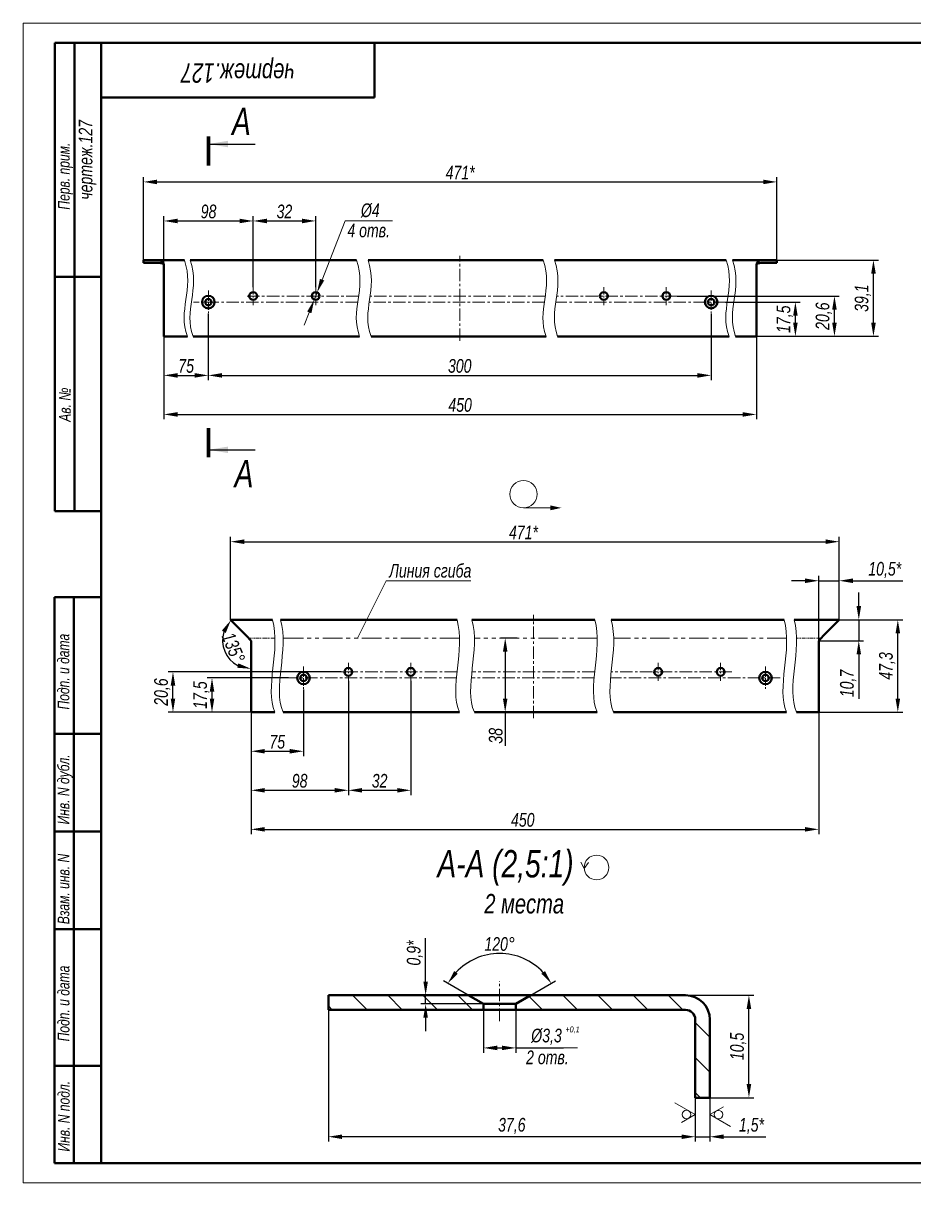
# Model space of a CAD drawing. Header units: millimetres. Extents: x 8354 to 17165, y -24193 to -22439.
# Drawn here: x 8354.1 to 8582.2, y -22736.1 to -22439.1 of the extents above; entities that cross this region are included whole.
import ezdxf

# ---------------------------------------------------------------- set-up
doc = ezdxf.new("R2010")
doc.units = ezdxf.units.MM
doc.linetypes.add('LT_04', pattern=[20, 10, -2, 2, -2, 2, -2])
doc.linetypes.add('LT_08', pattern=[10.16, 6.35, -1.27, 1.27, -1.27])
for name, color, linetype, lineweight in [('Layer_01', 3, 'Continuous', 13), ('Layer_02', 5, 'LT_04', 13), ('Layer_05', 7, 'Continuous', 40), ('Layer_08', 1, 'Continuous', 15), ('Layer_09', 6, 'Continuous', 15), ('Layer_13', 1, 'Continuous', 13), ('Layer_15', 7, 'Continuous', 40), ('Layer_18', 7, 'Continuous', 18), ('Layer_20', 8, 'Continuous', 20)]:
    doc.layers.add(name, color=color, linetype=linetype, lineweight=lineweight)
doc.styles.add('Style_01', font='ARIALNI.TTF', dxfattribs={"width": 0.9, "height": 3.5})
doc.dimstyles.new('DimStyle_05', dxfattribs={"dimtxt": 3.5, "dimasz": 3.5, "dimexe": 1.25, "dimexo": 0, "dimtad": 1, "dimlfac": 2, "dimtxsty": 'Style_01', "dimcen": 0, "dimazin": 3, "dimtfac": 1, "dimtmove": 0, "dimatfit": 3})
pattern_1 = [(315, (-1714.5046, 665.9), (4.490128, 4.490128), [])]

# ---------------------------------------------------------------- blocks, each defined once
blk = doc.blocks.new('Block_146')
at = {"layer": 'Layer_05', "linetype": 'Continuous', "lineweight": 15}
for p, q in [((0, 297.18), (0, 0.18)), ((420, 297.18), (0, 297.18)), ((0, 0.18), (420, 0.18))]:
    blk.add_line(p, q, dxfattribs=at)
at = {"layer": 'Layer_05', "linetype": 'Continuous'}
for p, q in [((415, 292.18), (8.12, 292.18)), ((8.12, 172.18), (8.12, 292.18)), ((13.12, 172.18), (13.12, 292.18)), ((20, 292.18), (20, 5.18)), ((90, 292.18), (90, 278.18)), ((20, 278.18), (90, 278.18)), ((8.12, 232.18), (20, 232.18)), ((8.12, 172.18), (20, 172.18)), ((8, 5.18), (8, 150.18)), ((8, 150.18), (20, 150.18)), ((13, 5.18), (13, 150.18)), ((8, 115.18), (20, 115.18)), ((8, 90.18), (20, 90.18)), ((8, 65.18), (20, 65.18)), ((8, 30.18), (20, 30.18)), ((8, 5.18), (20, 5.18)), ((20, 5.18), (415, 5.18))]:
    blk.add_line(p, q, dxfattribs=at)
at = {"layer": 'Layer_05', "linetype": 'Continuous', "style": 'Style_01', "width": 0.9}
for s, p in [('Перв. прим.', (11.89, 249.43)), ('Ав. №', (12.16, 195.1)), ('Подп. и дата', (11.81, 121.4)), ('Инв. N дубл.', (11.82, 91.97)), ('Взам. инв. N', (11.83, 66.4)), ('Подп. и дата', (11.85, 36.4)), ('Инв. N подл.', (11.9, 8.18))]:
    blk.add_text(s, height=3, rotation=90, dxfattribs=at).set_placement(p)
blk = doc.blocks.new('*D885')
at = {"layer": 'Defpoints', "color": 0, "ltscale": 0.5, "transparency": 16777216}
for p in [(8547.14, -22499.73), (8571.89, -22499.73), (8541.89, -22519.28)]:
    blk.add_point(p, dxfattribs=at)
at = {"layer": 'Layer_08', "color": 0, "lineweight": -2, "ltscale": 0.5, "transparency": 16777216}
for p, q in [((8547.14, -22499.73), (8573.14, -22499.73)), ((8571.89, -22515.78), (8571.89, -22503.23)), ((8541.89, -22519.28), (8573.14, -22519.28))]:
    blk.add_line(p, q, dxfattribs=at)
at = {"layer": 'Layer_08', "color": 0, "ltscale": 0.5, "transparency": 16777216}
for points in [[(8571.31, -22503.23), (8572.48, -22503.23), (8571.89, -22499.73)], [(8571.31, -22515.78), (8572.48, -22515.78), (8571.89, -22519.28)]]:
    blk.add_solid(points, dxfattribs=at)
at = {"layer": 'Layer_08', "color": 0, "ltscale": 0.5, "transparency": 16777216, "insert": (8569.16, -22509.51), "char_height": 3.5, "attachment_point": 5, "rotation": 90, "style": 'Style_01'}
blk.add_mtext('39,1', dxfattribs=at)
blk = doc.blocks.new('*D886')
at = {"layer": 'Defpoints', "color": 0, "ltscale": 0.5, "transparency": 16777216}
for p in [(8534.02, -22510.51), (8551.89, -22510.51), (8541.89, -22519.28)]:
    blk.add_point(p, dxfattribs=at)
at = {"layer": 'Layer_08', "color": 0, "lineweight": -2, "ltscale": 0.5, "transparency": 16777216}
for p, q in [((8534.02, -22510.51), (8553.14, -22510.51)), ((8551.89, -22515.78), (8551.89, -22514.01)), ((8541.89, -22519.28), (8553.14, -22519.28))]:
    blk.add_line(p, q, dxfattribs=at)
at = {"layer": 'Layer_08', "color": 0, "ltscale": 0.5, "transparency": 16777216}
for points in [[(8551.31, -22514.01), (8552.48, -22514.01), (8551.89, -22510.51)], [(8551.31, -22515.78), (8552.48, -22515.78), (8551.89, -22519.28)]]:
    blk.add_solid(points, dxfattribs=at)
at = {"layer": 'Layer_08', "color": 0, "ltscale": 0.5, "transparency": 16777216, "insert": (8549.16, -22514.9), "char_height": 3.5, "attachment_point": 5, "rotation": 90, "style": 'Style_01'}
blk.add_mtext('17,5', dxfattribs=at)
blk = doc.blocks.new('*D882')
at = {"layer": 'Defpoints', "color": 0, "ltscale": 0.5, "transparency": 16777216}
for p in [(8521.64, -22508.96), (8561.89, -22508.96), (8539.23, -22519.28)]:
    blk.add_point(p, dxfattribs=at)
at = {"layer": 'Layer_08', "color": 0, "lineweight": -2, "ltscale": 0.5, "transparency": 16777216}
for p, q in [((8521.64, -22508.96), (8563.14, -22508.96)), ((8561.89, -22515.78), (8561.89, -22512.46)), ((8539.23, -22519.28), (8563.14, -22519.28))]:
    blk.add_line(p, q, dxfattribs=at)
at = {"layer": 'Layer_08', "color": 0, "ltscale": 0.5, "transparency": 16777216}
for points in [[(8561.31, -22512.46), (8562.48, -22512.46), (8561.89, -22508.96)], [(8561.31, -22515.78), (8562.48, -22515.78), (8561.89, -22519.28)]]:
    blk.add_solid(points, dxfattribs=at)
at = {"layer": 'Layer_08', "color": 0, "ltscale": 0.5, "transparency": 16777216, "insert": (8559.16, -22514.12), "char_height": 3.5, "attachment_point": 5, "rotation": 90, "style": 'Style_01'}
blk.add_mtext('20,6', dxfattribs=at)
blk = doc.blocks.new('*D883')
at = {"layer": 'Defpoints', "color": 0, "ltscale": 0.5, "transparency": 16777216}
for p in [(8547.14, -22479.73), (8384.85, -22500.11), (8547.14, -22499.73)]:
    blk.add_point(p, dxfattribs=at)
at = {"layer": 'Layer_08', "color": 0, "lineweight": -2, "ltscale": 0.5, "transparency": 16777216}
for p, q in [((8384.85, -22500.11), (8384.85, -22478.48)), ((8388.35, -22479.73), (8543.64, -22479.73)), ((8547.14, -22499.73), (8547.14, -22478.48))]:
    blk.add_line(p, q, dxfattribs=at)
at = {"layer": 'Layer_08', "color": 0, "ltscale": 0.5, "transparency": 16777216}
for points in [[(8388.35, -22479.15), (8388.35, -22480.32), (8384.85, -22479.73)], [(8543.64, -22479.15), (8543.64, -22480.32), (8547.14, -22479.73)]]:
    blk.add_solid(points, dxfattribs=at)
at = {"layer": 'Layer_08', "color": 0, "ltscale": 0.5, "transparency": 16777216, "insert": (8466, -22477.35), "char_height": 3.5, "attachment_point": 5, "style": 'Style_01'}
blk.add_mtext('471*', dxfattribs=at)
blk = doc.blocks.new('*D884')
at = {"layer": 'Defpoints', "color": 0, "ltscale": 0.5, "transparency": 16777216}
for p in [(8390.1, -22519.28), (8541.89, -22519.28), (8541.89, -22539.28)]:
    blk.add_point(p, dxfattribs=at)
at = {"layer": 'Layer_08', "color": 0, "lineweight": -2, "ltscale": 0.5, "transparency": 16777216}
for p, q in [((8390.1, -22519.28), (8390.1, -22540.53)), ((8541.89, -22519.28), (8541.89, -22540.53)), ((8393.6, -22539.28), (8538.39, -22539.28))]:
    blk.add_line(p, q, dxfattribs=at)
at = {"layer": 'Layer_08', "color": 0, "ltscale": 0.5, "transparency": 16777216}
for points in [[(8393.6, -22538.7), (8393.6, -22539.87), (8390.1, -22539.28)], [(8538.39, -22538.7), (8538.39, -22539.87), (8541.89, -22539.28)]]:
    blk.add_solid(points, dxfattribs=at)
at = {"layer": 'Layer_08', "color": 0, "ltscale": 0.5, "transparency": 16777216, "insert": (8466, -22536.87), "char_height": 3.5, "attachment_point": 5, "style": 'Style_01'}
blk.add_mtext('450', dxfattribs=at)
blk = doc.blocks.new('*D887')
at = {"layer": 'Defpoints', "color": 0, "ltscale": 0.5, "transparency": 16777216}
for p in [(8401.49, -22513.47), (8390.1, -22519.28), (8401.49, -22529.28)]:
    blk.add_point(p, dxfattribs=at)
at = {"layer": 'Layer_08', "color": 0, "lineweight": -2, "ltscale": 0.5, "transparency": 16777216}
for p, q in [((8401.49, -22513.47), (8401.49, -22530.53)), ((8390.1, -22519.28), (8390.1, -22530.53)), ((8393.6, -22529.28), (8397.99, -22529.28))]:
    blk.add_line(p, q, dxfattribs=at)
at = {"layer": 'Layer_08', "color": 0, "ltscale": 0.5, "transparency": 16777216}
for points in [[(8393.6, -22528.7), (8393.6, -22529.87), (8390.1, -22529.28)], [(8397.99, -22528.7), (8397.99, -22529.87), (8401.49, -22529.28)]]:
    blk.add_solid(points, dxfattribs=at)
at = {"layer": 'Layer_08', "color": 0, "ltscale": 0.5, "transparency": 16777216, "insert": (8395.8, -22526.88), "char_height": 3.5, "attachment_point": 5, "style": 'Style_01'}
blk.add_mtext('75', dxfattribs=at)
blk = doc.blocks.new('*D888')
at = {"layer": 'Defpoints', "color": 0, "ltscale": 0.5, "transparency": 16777216}
for p in [(8401.49, -22513.47), (8530.31, -22513.47), (8530.31, -22529.28)]:
    blk.add_point(p, dxfattribs=at)
at = {"layer": 'Layer_08', "color": 0, "lineweight": -2, "ltscale": 0.5, "transparency": 16777216}
for p, q in [((8401.49, -22513.47), (8401.49, -22530.53)), ((8530.31, -22513.47), (8530.31, -22530.53)), ((8404.99, -22529.28), (8526.81, -22529.28))]:
    blk.add_line(p, q, dxfattribs=at)
at = {"layer": 'Layer_08', "color": 0, "ltscale": 0.5, "transparency": 16777216}
for points in [[(8404.99, -22528.7), (8404.99, -22529.87), (8401.49, -22529.28)], [(8526.81, -22528.7), (8526.81, -22529.87), (8530.31, -22529.28)]]:
    blk.add_solid(points, dxfattribs=at)
at = {"layer": 'Layer_08', "color": 0, "ltscale": 0.5, "transparency": 16777216, "insert": (8465.9, -22526.87), "char_height": 3.5, "attachment_point": 5, "style": 'Style_01'}
blk.add_mtext('300', dxfattribs=at)
blk = doc.blocks.new('*D889')
at = {"layer": 'Defpoints', "color": 0, "ltscale": 0.5, "transparency": 16777216}
for p in [(8412.99, -22489.73), (8390.1, -22501.84), (8412.99, -22506.65)]:
    blk.add_point(p, dxfattribs=at)
at = {"layer": 'Layer_08', "color": 0, "lineweight": -2, "ltscale": 0.5, "transparency": 16777216}
for p, q in [((8390.1, -22501.84), (8390.1, -22488.48)), ((8412.99, -22506.65), (8412.99, -22488.48)), ((8393.6, -22489.73), (8409.49, -22489.73))]:
    blk.add_line(p, q, dxfattribs=at)
at = {"layer": 'Layer_08', "color": 0, "ltscale": 0.5, "transparency": 16777216}
for points in [[(8393.6, -22489.15), (8393.6, -22490.32), (8390.1, -22489.73)], [(8409.49, -22489.15), (8409.49, -22490.32), (8412.99, -22489.73)]]:
    blk.add_solid(points, dxfattribs=at)
at = {"layer": 'Layer_08', "color": 0, "ltscale": 0.5, "transparency": 16777216, "insert": (8401.55, -22487.32), "char_height": 3.5, "attachment_point": 5, "style": 'Style_01'}
blk.add_mtext('98', dxfattribs=at)
blk = doc.blocks.new('*D890')
at = {"layer": 'Defpoints', "color": 0, "ltscale": 0.5, "transparency": 16777216}
for p in [(8428.99, -22489.73), (8412.99, -22506.65), (8428.99, -22506.65)]:
    blk.add_point(p, dxfattribs=at)
at = {"layer": 'Layer_08', "color": 0, "lineweight": -2, "ltscale": 0.5, "transparency": 16777216}
for p, q in [((8412.99, -22506.65), (8412.99, -22488.48)), ((8428.99, -22506.65), (8428.99, -22488.48)), ((8416.49, -22489.73), (8425.49, -22489.73))]:
    blk.add_line(p, q, dxfattribs=at)
at = {"layer": 'Layer_08', "color": 0, "ltscale": 0.5, "transparency": 16777216}
for points in [[(8416.49, -22489.15), (8416.49, -22490.32), (8412.99, -22489.73)], [(8425.49, -22489.15), (8425.49, -22490.32), (8428.99, -22489.73)]]:
    blk.add_solid(points, dxfattribs=at)
at = {"layer": 'Layer_08', "color": 0, "ltscale": 0.5, "transparency": 16777216, "insert": (8420.99, -22487.32), "char_height": 3.5, "attachment_point": 5, "style": 'Style_01'}
blk.add_mtext('32', dxfattribs=at)
blk = doc.blocks.new('*D891')
at = {"layer": 'Defpoints', "color": 0, "ltscale": 0.5, "transparency": 16777216}
for p in [(8563.13, -22581.88), (8563.13, -22591.88), (8557.88, -22597.25)]:
    blk.add_point(p, dxfattribs=at)
at = {"layer": 'Layer_08', "color": 0, "lineweight": -2, "ltscale": 0.5, "transparency": 16777216}
for p, q in [((8557.88, -22597.25), (8557.88, -22580.63)), ((8563.13, -22591.88), (8563.13, -22580.63)), ((8554.38, -22581.88), (8550.88, -22581.88)), ((8557.88, -22581.88), (8563.13, -22581.88)), ((8566.63, -22581.88), (8579.45, -22581.88))]:
    blk.add_line(p, q, dxfattribs=at)
at = {"layer": 'Layer_08', "color": 0, "ltscale": 0.5, "transparency": 16777216}
for points in [[(8554.38, -22581.29), (8554.38, -22582.46), (8557.88, -22581.88)], [(8566.63, -22581.29), (8566.63, -22582.46), (8563.13, -22581.88)]]:
    blk.add_solid(points, dxfattribs=at)
at = {"layer": 'Layer_08', "color": 0, "ltscale": 0.5, "transparency": 16777216, "insert": (8574.79, -22579.14), "char_height": 3.5, "attachment_point": 5, "style": 'Style_01'}
blk.add_mtext('10,5*', dxfattribs=at)
blk = doc.blocks.new('*D892')
at = {"layer": 'Defpoints', "color": 0, "ltscale": 0.5, "transparency": 16777216}
for p in [(8561.43, -22591.88), (8557.88, -22597.25), (8568.13, -22597.25)]:
    blk.add_point(p, dxfattribs=at)
at = {"layer": 'Layer_08', "color": 0, "lineweight": -2, "ltscale": 0.5, "transparency": 16777216}
for p, q in [((8568.13, -22588.38), (8568.13, -22584.88)), ((8561.43, -22591.88), (8569.38, -22591.88)), ((8568.13, -22591.88), (8568.13, -22597.25)), ((8557.88, -22597.25), (8569.38, -22597.25)), ((8568.13, -22600.75), (8568.13, -22612.13))]:
    blk.add_line(p, q, dxfattribs=at)
at = {"layer": 'Layer_08', "color": 0, "ltscale": 0.5, "transparency": 16777216}
for points in [[(8567.55, -22588.38), (8568.72, -22588.38), (8568.13, -22591.88)], [(8567.55, -22600.75), (8568.72, -22600.75), (8568.13, -22597.25)]]:
    blk.add_solid(points, dxfattribs=at)
at = {"layer": 'Layer_08', "color": 0, "ltscale": 0.5, "transparency": 16777216, "insert": (8565.4, -22608.19), "char_height": 3.5, "attachment_point": 5, "rotation": 90, "style": 'Style_01'}
blk.add_mtext('10,7', dxfattribs=at)
blk = doc.blocks.new('*D896')
at = {"layer": 'Defpoints', "color": 0, "ltscale": 0.5, "transparency": 16777216}
for p in [(8563.13, -22571.88), (8407.18, -22591.88), (8563.13, -22591.88)]:
    blk.add_point(p, dxfattribs=at)
at = {"layer": 'Layer_08', "color": 0, "lineweight": -2, "ltscale": 0.5, "transparency": 16777216}
for p, q in [((8407.18, -22591.88), (8407.18, -22570.63)), ((8410.68, -22571.88), (8559.63, -22571.88)), ((8563.13, -22591.88), (8563.13, -22570.63))]:
    blk.add_line(p, q, dxfattribs=at)
at = {"layer": 'Layer_08', "color": 0, "ltscale": 0.5, "transparency": 16777216}
for points in [[(8410.68, -22571.29), (8410.68, -22572.46), (8407.18, -22571.88)], [(8559.63, -22571.29), (8559.63, -22572.46), (8563.13, -22571.88)]]:
    blk.add_solid(points, dxfattribs=at)
at = {"layer": 'Layer_08', "color": 0, "ltscale": 0.5, "transparency": 16777216, "insert": (8482.23, -22569.49), "char_height": 3.5, "attachment_point": 5, "style": 'Style_01'}
blk.add_mtext('471*', dxfattribs=at)
blk = doc.blocks.new('*D897')
at = {"layer": 'Defpoints', "color": 0, "ltscale": 0.5, "transparency": 16777216}
for p in [(8412.43, -22615.55), (8557.88, -22615.55), (8557.88, -22645.55)]:
    blk.add_point(p, dxfattribs=at)
at = {"layer": 'Layer_08', "color": 0, "lineweight": -2, "ltscale": 0.5, "transparency": 16777216}
for p, q in [((8412.43, -22615.55), (8412.43, -22646.8)), ((8557.88, -22615.55), (8557.88, -22646.8)), ((8415.93, -22645.55), (8554.38, -22645.55))]:
    blk.add_line(p, q, dxfattribs=at)
at = {"layer": 'Layer_08', "color": 0, "ltscale": 0.5, "transparency": 16777216}
for points in [[(8415.93, -22644.97), (8415.93, -22646.13), (8412.43, -22645.55)], [(8554.38, -22644.97), (8554.38, -22646.13), (8557.88, -22645.55)]]:
    blk.add_solid(points, dxfattribs=at)
at = {"layer": 'Layer_08', "color": 0, "ltscale": 0.5, "transparency": 16777216, "insert": (8482.05, -22643.14), "char_height": 3.5, "attachment_point": 5, "style": 'Style_01'}
blk.add_mtext('450', dxfattribs=at)
blk = doc.blocks.new('*D893')
at = {"layer": 'Defpoints', "color": 0, "ltscale": 0.5, "transparency": 16777216}
for p in [(8477.55, -22596.56), (8480.6, -22596.56), (8481.23, -22615.55)]:
    blk.add_point(p, dxfattribs=at)
at = {"layer": 'Layer_08', "color": 0, "lineweight": -2, "ltscale": 0.5, "transparency": 16777216}
for p, q in [((8480.6, -22596.56), (8476.3, -22596.56)), ((8477.55, -22600.06), (8477.55, -22612.05)), ((8481.23, -22615.55), (8476.3, -22615.55)), ((8477.55, -22615.55), (8477.55, -22624.14))]:
    blk.add_line(p, q, dxfattribs=at)
at = {"layer": 'Layer_08', "color": 0, "ltscale": 0.5, "transparency": 16777216}
for points in [[(8476.96, -22600.06), (8478.13, -22600.06), (8477.55, -22596.56)], [(8476.96, -22612.05), (8478.13, -22612.05), (8477.55, -22615.55)]]:
    blk.add_solid(points, dxfattribs=at)
at = {"layer": 'Layer_08', "color": 0, "ltscale": 0.5, "transparency": 16777216, "insert": (8475.13, -22621.6), "char_height": 3.5, "attachment_point": 5, "rotation": 90, "style": 'Style_01'}
blk.add_mtext('38', dxfattribs=at)
blk = doc.blocks.new('*D894')
at = {"layer": 'Defpoints', "color": 0, "ltscale": 0.5, "transparency": 16777216}
for p in [(8563.13, -22591.88), (8578.13, -22591.88), (8557.88, -22615.55)]:
    blk.add_point(p, dxfattribs=at)
at = {"layer": 'Layer_08', "color": 0, "lineweight": -2, "ltscale": 0.5, "transparency": 16777216}
for p, q in [((8563.13, -22591.88), (8579.38, -22591.88)), ((8578.13, -22612.05), (8578.13, -22595.38)), ((8557.88, -22615.55), (8579.38, -22615.55))]:
    blk.add_line(p, q, dxfattribs=at)
at = {"layer": 'Layer_08', "color": 0, "ltscale": 0.5, "transparency": 16777216}
for points in [[(8577.55, -22595.38), (8578.72, -22595.38), (8578.13, -22591.88)], [(8577.55, -22612.05), (8578.72, -22612.05), (8578.13, -22615.55)]]:
    blk.add_solid(points, dxfattribs=at)
at = {"layer": 'Layer_08', "color": 0, "ltscale": 0.5, "transparency": 16777216, "insert": (8575.4, -22603.71), "char_height": 3.5, "attachment_point": 5, "rotation": 90, "style": 'Style_01'}
blk.add_mtext('47,3', dxfattribs=at)
blk = doc.blocks.new('*D898')
at = {"layer": 'Defpoints', "color": 0, "ltscale": 0.5, "transparency": 16777216}
for p in [(8422.03, -22606.77), (8402.43, -22615.55), (8413.32, -22615.55)]:
    blk.add_point(p, dxfattribs=at)
at = {"layer": 'Layer_08', "color": 0, "lineweight": -2, "ltscale": 0.5, "transparency": 16777216}
for p, q in [((8422.03, -22606.77), (8401.18, -22606.77)), ((8402.43, -22610.27), (8402.43, -22612.05)), ((8413.32, -22615.55), (8401.18, -22615.55))]:
    blk.add_line(p, q, dxfattribs=at)
at = {"layer": 'Layer_08', "color": 0, "ltscale": 0.5, "transparency": 16777216}
for points in [[(8401.85, -22610.27), (8403.02, -22610.27), (8402.43, -22606.77)], [(8401.85, -22612.05), (8403.02, -22612.05), (8402.43, -22615.55)]]:
    blk.add_solid(points, dxfattribs=at)
at = {"layer": 'Layer_08', "color": 0, "ltscale": 0.5, "transparency": 16777216, "insert": (8399.7, -22611.16), "char_height": 3.5, "attachment_point": 5, "rotation": 90, "style": 'Style_01'}
blk.add_mtext('17,5', dxfattribs=at)
blk = doc.blocks.new('*D895')
at = {"layer": 'Defpoints', "color": 0, "ltscale": 0.5, "transparency": 16777216}
for p in [(8392.43, -22605.22), (8435.5, -22605.22), (8416.98, -22615.55)]:
    blk.add_point(p, dxfattribs=at)
at = {"layer": 'Layer_08', "color": 0, "lineweight": -2, "ltscale": 0.5, "transparency": 16777216}
for p, q in [((8435.5, -22605.22), (8391.18, -22605.22)), ((8392.43, -22612.05), (8392.43, -22608.72)), ((8416.98, -22615.55), (8391.18, -22615.55))]:
    blk.add_line(p, q, dxfattribs=at)
at = {"layer": 'Layer_08', "color": 0, "ltscale": 0.5, "transparency": 16777216}
for points in [[(8391.85, -22608.72), (8393.02, -22608.72), (8392.43, -22605.22)], [(8391.85, -22612.05), (8393.02, -22612.05), (8392.43, -22615.55)]]:
    blk.add_solid(points, dxfattribs=at)
at = {"layer": 'Layer_08', "color": 0, "ltscale": 0.5, "transparency": 16777216, "insert": (8389.7, -22610.39), "char_height": 3.5, "attachment_point": 5, "rotation": 90, "style": 'Style_01'}
blk.add_mtext('20,6', dxfattribs=at)
blk = doc.blocks.new('*D899')
at = {"layer": 'Defpoints', "color": 0, "ltscale": 0.5, "transparency": 16777216}
for p in [(8425.87, -22609.74), (8412.43, -22615.55), (8425.87, -22625.55)]:
    blk.add_point(p, dxfattribs=at)
at = {"layer": 'Layer_08', "color": 0, "lineweight": -2, "ltscale": 0.5, "transparency": 16777216}
for p, q in [((8425.87, -22609.74), (8425.87, -22626.8)), ((8412.43, -22615.55), (8412.43, -22626.8)), ((8415.93, -22625.55), (8422.37, -22625.55))]:
    blk.add_line(p, q, dxfattribs=at)
at = {"layer": 'Layer_08', "color": 0, "ltscale": 0.5, "transparency": 16777216}
for points in [[(8415.93, -22624.97), (8415.93, -22626.13), (8412.43, -22625.55)], [(8422.37, -22624.97), (8422.37, -22626.13), (8425.87, -22625.55)]]:
    blk.add_solid(points, dxfattribs=at)
at = {"layer": 'Layer_08', "color": 0, "ltscale": 0.5, "transparency": 16777216, "insert": (8419.15, -22623.14), "char_height": 3.5, "attachment_point": 5, "style": 'Style_01'}
blk.add_mtext('75', dxfattribs=at)
blk = doc.blocks.new('*D900')
at = {"layer": 'Defpoints', "color": 0, "ltscale": 0.5, "transparency": 16777216}
for p in [(8437.37, -22607.54), (8412.43, -22611.36), (8437.37, -22635.55)]:
    blk.add_point(p, dxfattribs=at)
at = {"layer": 'Layer_08', "color": 0, "lineweight": -2, "ltscale": 0.5, "transparency": 16777216}
for p, q in [((8437.37, -22607.54), (8437.37, -22636.8)), ((8412.43, -22611.36), (8412.43, -22636.8)), ((8415.93, -22635.55), (8433.87, -22635.55))]:
    blk.add_line(p, q, dxfattribs=at)
at = {"layer": 'Layer_08', "color": 0, "ltscale": 0.5, "transparency": 16777216}
for points in [[(8415.93, -22634.97), (8415.93, -22636.13), (8412.43, -22635.55)], [(8433.87, -22634.97), (8433.87, -22636.13), (8437.37, -22635.55)]]:
    blk.add_solid(points, dxfattribs=at)
at = {"layer": 'Layer_08', "color": 0, "ltscale": 0.5, "transparency": 16777216, "insert": (8424.9, -22633.14), "char_height": 3.5, "attachment_point": 5, "style": 'Style_01'}
blk.add_mtext('98', dxfattribs=at)
blk = doc.blocks.new('*D901')
at = {"layer": 'Defpoints', "color": 0, "ltscale": 0.5, "transparency": 16777216}
for p in [(8457.16, -22690.28), (8471.99, -22690.28), (8472.03, -22688.03)]:
    blk.add_point(p, dxfattribs=at)
at = {"layer": 'Layer_08', "color": 0, "lineweight": -2, "ltscale": 0.5, "transparency": 16777216}
for p, q in [((8457.16, -22684.53), (8457.16, -22673.44)), ((8472.03, -22688.03), (8455.91, -22688.03)), ((8471.99, -22690.28), (8455.91, -22690.28)), ((8457.16, -22690.28), (8457.16, -22688.03)), ((8457.16, -22693.78), (8457.16, -22697.28))]:
    blk.add_line(p, q, dxfattribs=at)
at = {"layer": 'Layer_08', "color": 0, "ltscale": 0.5, "transparency": 16777216}
for points in [[(8456.58, -22684.53), (8457.74, -22684.53), (8457.16, -22688.03)], [(8456.58, -22693.78), (8457.74, -22693.78), (8457.16, -22690.28)]]:
    blk.add_solid(points, dxfattribs=at)
at = {"layer": 'Layer_08', "color": 0, "ltscale": 0.5, "transparency": 16777216, "insert": (8454.42, -22677.23), "char_height": 3.5, "attachment_point": 5, "rotation": 90, "style": 'Style_01'}
blk.add_mtext('0,9*', dxfattribs=at)
blk = doc.blocks.new('*D902')
at = {"layer": 'Defpoints', "color": 0, "ltscale": 0.5, "transparency": 16777216}
for p in [(8471.99, -22691.78), (8480.24, -22691.78), (8480.24, -22701.53)]:
    blk.add_point(p, dxfattribs=at)
at = {"layer": 'Layer_08', "color": 0, "lineweight": -2, "ltscale": 0.5, "transparency": 16777216}
for p, q in [((8471.99, -22691.78), (8471.99, -22702.78)), ((8480.24, -22691.78), (8480.24, -22702.78)), ((8475.49, -22701.53), (8476.74, -22701.53)), ((8480.24, -22701.53), (8492.51, -22701.53))]:
    blk.add_line(p, q, dxfattribs=at)
at = {"layer": 'Layer_08', "color": 0, "ltscale": 0.5, "transparency": 16777216}
for points in [[(8475.49, -22700.95), (8475.49, -22702.11), (8471.99, -22701.53)], [(8476.74, -22700.95), (8476.74, -22702.11), (8480.24, -22701.53)]]:
    blk.add_solid(points, dxfattribs=at)
at = {"layer": 'Layer_08', "color": 0, "ltscale": 0.5, "transparency": 16777216, "insert": (8488.12, -22698.68), "char_height": 3.5, "attachment_point": 5, "style": 'Style_01'}
blk.add_mtext('%%C3,3', dxfattribs=at)
blk = doc.blocks.new('*D903')
at = {"layer": 'Defpoints', "color": 0, "ltscale": 0.5, "transparency": 16777216}
for p in [(8526.24, -22714.28), (8529.99, -22714.28), (8529.99, -22724.28)]:
    blk.add_point(p, dxfattribs=at)
at = {"layer": 'Layer_08', "color": 0, "lineweight": -2, "ltscale": 0.5, "transparency": 16777216}
for p, q in [((8526.24, -22714.28), (8526.24, -22725.53)), ((8529.99, -22714.28), (8529.99, -22725.53)), ((8522.74, -22724.28), (8519.24, -22724.28)), ((8526.24, -22724.28), (8529.99, -22724.28)), ((8533.49, -22724.28), (8544.29, -22724.28))]:
    blk.add_line(p, q, dxfattribs=at)
at = {"layer": 'Layer_08', "color": 0, "ltscale": 0.5, "transparency": 16777216}
for points in [[(8522.74, -22723.7), (8522.74, -22724.86), (8526.24, -22724.28)], [(8533.49, -22723.7), (8533.49, -22724.86), (8529.99, -22724.28)]]:
    blk.add_solid(points, dxfattribs=at)
at = {"layer": 'Layer_08', "color": 0, "ltscale": 0.5, "transparency": 16777216, "insert": (8540.64, -22721.54), "char_height": 3.5, "attachment_point": 5, "style": 'Style_01'}
blk.add_mtext('1,5*', dxfattribs=at)
blk = doc.blocks.new('*D904')
at = {"layer": 'Defpoints', "color": 0, "ltscale": 0.5, "transparency": 16777216}
for p in [(8432.24, -22691.78), (8526.24, -22714.28), (8432.24, -22724.28)]:
    blk.add_point(p, dxfattribs=at)
at = {"layer": 'Layer_08', "color": 0, "lineweight": -2, "ltscale": 0.5, "transparency": 16777216}
for p, q in [((8432.24, -22691.78), (8432.24, -22725.53)), ((8526.24, -22714.28), (8526.24, -22725.53)), ((8522.74, -22724.28), (8435.74, -22724.28))]:
    blk.add_line(p, q, dxfattribs=at)
at = {"layer": 'Layer_08', "color": 0, "ltscale": 0.5, "transparency": 16777216}
for points in [[(8435.74, -22723.7), (8435.74, -22724.86), (8432.24, -22724.28)], [(8522.74, -22723.7), (8522.74, -22724.86), (8526.24, -22724.28)]]:
    blk.add_solid(points, dxfattribs=at)
at = {"layer": 'Layer_08', "color": 0, "ltscale": 0.5, "transparency": 16777216, "insert": (8479.24, -22721.54), "char_height": 3.5, "attachment_point": 5, "style": 'Style_01'}
blk.add_mtext('37,6', dxfattribs=at)
blk = doc.blocks.new('*D905')
at = {"layer": 'Defpoints', "color": 0, "ltscale": 0.5, "transparency": 16777216}
for p in [(8519.05, -22688.03), (8539.99, -22688.03), (8529.99, -22714.28)]:
    blk.add_point(p, dxfattribs=at)
at = {"layer": 'Layer_08', "color": 0, "lineweight": -2, "ltscale": 0.5, "transparency": 16777216}
for p, q in [((8519.05, -22688.03), (8541.24, -22688.03)), ((8539.99, -22710.78), (8539.99, -22691.53)), ((8529.99, -22714.28), (8541.24, -22714.28))]:
    blk.add_line(p, q, dxfattribs=at)
at = {"layer": 'Layer_08', "color": 0, "ltscale": 0.5, "transparency": 16777216}
for points in [[(8539.4, -22691.53), (8540.57, -22691.53), (8539.99, -22688.03)], [(8539.4, -22710.78), (8540.57, -22710.78), (8539.99, -22714.28)]]:
    blk.add_solid(points, dxfattribs=at)
at = {"layer": 'Layer_08', "color": 0, "ltscale": 0.5, "transparency": 16777216, "insert": (8537.25, -22701.15), "char_height": 3.5, "attachment_point": 5, "rotation": 90, "style": 'Style_01'}
blk.add_mtext('10,5', dxfattribs=at)
blk = doc.blocks.new('*D906')
at = {"layer": 'Defpoints', "color": 0, "ltscale": 0.5, "transparency": 16777216}
for p in [(8481.35, -22678.27), (8468.09, -22688.03), (8471.99, -22690.28), (8480.24, -22690.28), (8484.13, -22688.03)]:
    blk.add_point(p, dxfattribs=at)
at = {"layer": 'Layer_08', "color": 0, "lineweight": -2, "ltscale": 0.5, "transparency": 16777216}
for p, q in [((8468.09, -22688.03), (8461.77, -22684.38)), ((8484.13, -22688.03), (8490.45, -22684.38))]:
    blk.add_line(p, q, dxfattribs=at)
blk.add_arc((8476.11, -22692.66), 15.31, 43.1247, 136.8753, dxfattribs=at)
at = {"layer": 'Layer_08', "color": 0, "ltscale": 0.5, "transparency": 16777216}
for points in [[(8465.4, -22682.54), (8464.47, -22681.85), (8462.85, -22685)], [(8487.75, -22681.85), (8486.82, -22682.54), (8489.37, -22685)]]:
    blk.add_solid(points, dxfattribs=at)
at = {"layer": 'Layer_08', "color": 0, "ltscale": 0.5, "transparency": 16777216, "insert": (8476.11, -22674.94), "char_height": 3.5, "attachment_point": 5, "style": 'Style_01'}
blk.add_mtext('120°', dxfattribs=at)
blk = doc.blocks.new('*D907')
at = {"layer": 'Defpoints', "color": 0, "ltscale": 0.5, "transparency": 16777216}
for p in [(8407.18, -22591.88), (8405.13, -22597.13), (8411.18, -22595.88), (8412.43, -22597.25), (8412.43, -22615.55)]:
    blk.add_point(p, dxfattribs=at)
at = {"layer": 'Layer_08', "color": 0, "lineweight": -2, "ltscale": 0.5, "transparency": 16777216}
blk.add_arc((8412.43, -22597.13), 7.31, 162.7155, 242.2845, dxfattribs=at)
at = {"layer": 'Layer_08', "color": 0, "ltscale": 0.5, "transparency": 16777216}
for points in [[(8404.96, -22594.65), (8405.96, -22595.26), (8407.27, -22591.96)], [(8409.17, -22603.03), (8408.89, -22604.16), (8412.43, -22604.43)]]:
    blk.add_solid(points, dxfattribs=at)
at = {"layer": 'Layer_08', "color": 0, "ltscale": 0.5, "transparency": 16777216, "insert": (8407.91, -22599), "char_height": 3.5, "attachment_point": 5, "rotation": 292.5, "style": 'Style_01'}
blk.add_mtext('135°', dxfattribs=at)
blk = doc.blocks.new('*D908')
at = {"layer": 'Defpoints', "color": 0, "ltscale": 0.5, "transparency": 16777216}
for p in [(8437.37, -22607.54), (8453.37, -22607.54), (8453.37, -22635.55)]:
    blk.add_point(p, dxfattribs=at)
at = {"layer": 'Layer_08', "color": 0, "lineweight": -2, "ltscale": 0.5, "transparency": 16777216}
for p, q in [((8437.37, -22607.54), (8437.37, -22636.8)), ((8453.37, -22607.54), (8453.37, -22636.8)), ((8440.87, -22635.55), (8449.87, -22635.55))]:
    blk.add_line(p, q, dxfattribs=at)
at = {"layer": 'Layer_08', "color": 0, "ltscale": 0.5, "transparency": 16777216}
for points in [[(8440.87, -22634.97), (8440.87, -22636.13), (8437.37, -22635.55)], [(8449.87, -22634.97), (8449.87, -22636.13), (8453.37, -22635.55)]]:
    blk.add_solid(points, dxfattribs=at)
at = {"layer": 'Layer_08', "color": 0, "ltscale": 0.5, "transparency": 16777216, "insert": (8445.37, -22633.14), "char_height": 3.5, "attachment_point": 5, "style": 'Style_01'}
blk.add_mtext('32', dxfattribs=at)

msp = doc.modelspace()

# ---------------------------------------------------------------- hatches: boundary and pattern name
at = {"layer": 'Layer_18'}
h = msp.add_hatch(dxfattribs=at)
h.set_pattern_fill('ANSI31', color=256, scale=2, angle=-90, style=0)
h.set_pattern_definition(pattern_1)
h.paths.add_polyline_path([(8432.2351, -22688.0286), (8432.2351, -22691.7786), (8471.9851, -22691.7786), (8471.9851, -22690.2786), (8468.088, -22688.0286)])
h = msp.add_hatch(dxfattribs=at)
h.set_pattern_fill('ANSI31', color=256, scale=2, angle=-90, style=0)
h.set_pattern_definition(pattern_1)
edge = h.paths.add_edge_path()
edge.add_line((8526.2351, -22714.2786), (8529.9851, -22714.2786))
edge.add_line((8529.9851, -22714.2786), (8529.9851, -22694.2786))
edge.add_arc((8523.7351, -22694.2786), 6.25, 0, 90)
edge.add_line((8523.7351, -22688.0286), (8484.1322, -22688.0286))
edge.add_line((8484.1322, -22688.0286), (8480.2351, -22690.2786))
edge.add_line((8480.2351, -22690.2786), (8480.2351, -22691.7786))
edge.add_line((8480.2351, -22691.7786), (8523.7351, -22691.7786))
edge.add_arc((8523.7351, -22694.2786), 2.5, 0, 90, ccw=False)
edge.add_line((8526.2351, -22694.2786), (8526.2351, -22714.2786))

# ---------------------------------------------------------------- linework, layer by layer
at = {"layer": 'Layer_01'}
msp.add_line((8482.234, -22563.1993), (8489.1377, -22563.2069), dxfattribs=at)
msp.add_circle((8482.234, -22559.6942), 3.5051, dxfattribs=at)
msp.add_solid([(8489.1379, -22563.8223), (8491.9589, -22563.2108), (8489.1374, -22562.5915)], dxfattribs=at)
at = {"layer": 'Layer_02', "ltscale": 0.1}
for p, q in [((8418.5714, -22596.5625), (8411.8078, -22596.5625)), ((8558.5071, -22596.5625), (8552.1963, -22596.5625))]:
    msp.add_line(p, q, dxfattribs=at)
at = {"layer": 'Layer_02', "ltscale": 0.5}
for p, q in [((8465.8378, -22596.5625), (8420.6474, -22596.5625)), ((8501.1117, -22596.5625), (8469.653, -22596.5625)), ((8549.6561, -22596.5625), (8505.3443, -22596.5625))]:
    msp.add_line(p, q, dxfattribs=at)
at = {"layer": 'Layer_08', "linetype": 'Continuous', "lineweight": 13, "ltscale": 0.5}
for p, q in [((8436.5173, -22489.7343), (8430.634, -22504.7687)), ((8448.6324, -22489.7343), (8436.5173, -22489.7343)), ((8428.6297, -22509.8905), (8429.3585, -22508.0281)), ((8427.3542, -22513.1499), (8426.0787, -22516.4092))]:
    msp.add_line(p, q, dxfattribs=at)
at = {"layer": 'Layer_08', "ltscale": 0.5}
msp.add_line((8492.5077, -22701.5286), (8496.0539, -22701.5286), dxfattribs=at)
for points in [[(8430.0907, -22504.5562), (8431.1772, -22504.9813), (8429.3585, -22508.0281)], [(8426.811, -22512.9373), (8427.8974, -22513.3624), (8428.6297, -22509.8905)]]:
    msp.add_solid(points, dxfattribs=at)
at = {"layer": 'Layer_09', "linetype": 'LT_08', "ltscale": 0.5}
for p, q in [((8465.9021, -22520.4204), (8465.9021, -22498.702)), ((8440.0013, -22508.9593), (8411.1247, -22508.9593)), ((8487.814, -22508.9593), (8442.927, -22508.9593)), ((8521.6423, -22508.9593), (8490.7396, -22508.9593)), ((8439.7796, -22510.5093), (8397.6594, -22510.5093)), ((8487.5923, -22510.5093), (8442.7053, -22510.5093)), ((8534.0163, -22510.5093), (8490.518, -22510.5093)), ((8484.7545, -22617.1168), (8484.7545, -22590.5803)), ((8465.0501, -22606.7747), (8422.0318, -22606.7747)), ((8465.204, -22605.2247), (8435.4971, -22605.2247)), ((8500.3241, -22606.7747), (8468.8654, -22606.7747)), ((8500.4779, -22605.2247), (8469.0192, -22605.2247)), ((8547.9477, -22606.7747), (8504.5566, -22606.7747)), ((8535.5737, -22605.2247), (8504.7105, -22605.2247)), ((8476.1101, -22694.6472), (8476.1101, -22684.4635))]:
    msp.add_line(p, q, dxfattribs=at)
at = {"layer": 'Layer_09', "linetype": 'LT_08', "ltscale": 0.3}
for p, q in [((8412.9941, -22506.6473), (8412.9941, -22511.2713)), ((8428.9941, -22506.6473), (8428.9941, -22511.2713)), ((8502.8102, -22506.6473), (8502.8102, -22511.2713)), ((8518.8102, -22506.6473), (8518.8102, -22511.2713)), ((8401.4941, -22507.5475), (8401.4941, -22513.4711)), ((8530.3102, -22507.5475), (8530.3102, -22513.4711)), ((8425.8664, -22603.8129), (8425.8664, -22609.7366)), ((8437.3664, -22602.9127), (8437.3664, -22607.5368)), ((8453.3664, -22602.9127), (8453.3664, -22607.5368)), ((8516.7416, -22602.9127), (8516.7416, -22607.5368)), ((8532.7416, -22602.9127), (8532.7416, -22607.5368)), ((8544.2416, -22603.8129), (8544.2416, -22609.7366))]:
    msp.add_line(p, q, dxfattribs=at)
at = {"layer": 'Layer_09'}
for q in [(8496.9575, -22653.9141), (8498.8692, -22654.0459)]:
    msp.add_line((8497.8004, -22655.6176), q, dxfattribs=at)
at = {"layer": 'Layer_09', "lineweight": 13, "ltscale": 0.303109}
for p, q in [((8526.2351, -22718.6111), (8520.9851, -22715.58)), ((8529.9851, -22718.6111), (8535.2351, -22721.6422))]:
    msp.add_line(p, q, dxfattribs=at)
at = {"layer": 'Layer_09', "lineweight": 13, "ltscale": 0.141451}
for p, q in [((8529.9851, -22718.6111), (8533.4851, -22716.5904)), ((8526.2351, -22718.6111), (8522.7351, -22720.6318))]:
    msp.add_line(p, q, dxfattribs=at)
at = {"layer": 'Layer_09'}
for points in [[(8447.0213, -22581.8753), (8439.6723, -22596.5625)], [(8468.7251, -22581.8753), (8447.0213, -22581.8753)]]:
    msp.add_lwpolyline(points, dxfattribs=at)
msp.add_circle((8500.945, -22655.326), 3.1589, dxfattribs=at)
at = {"layer": 'Layer_09', "lineweight": 13}
for centre in [(8524.0058, -22718.6022), (8532.2143, -22718.62)]:
    msp.add_circle(centre, 1.0981, dxfattribs=at)
at = {"layer": 'Layer_09', "ltscale": 0.5}
for points in [[(8395.3624, -22499.7343), (8397.9444, -22507.2879), (8393.5646, -22512.7263), (8396.1277, -22519.2843)], [(8396.8475, -22499.7343), (8399.4294, -22507.2879), (8395.0496, -22512.7263), (8397.6127, -22519.2843)], [(8439.4803, -22499.7343), (8442.0623, -22507.2879), (8437.6825, -22512.7263), (8440.2456, -22519.2843)], [(8442.406, -22499.7343), (8444.988, -22507.2879), (8440.6082, -22512.7263), (8443.1713, -22519.2843)], [(8487.293, -22499.7343), (8489.8749, -22507.2879), (8485.4951, -22512.7263), (8488.0582, -22519.2843)], [(8490.2187, -22499.7343), (8492.8006, -22507.2879), (8488.4208, -22512.7263), (8490.9839, -22519.2843)], [(8534.1391, -22499.7343), (8536.721, -22507.2879), (8532.3412, -22512.7263), (8534.9043, -22519.2843)], [(8535.8107, -22499.7343), (8538.3926, -22507.2879), (8534.0128, -22512.7263), (8536.5759, -22519.2843)], [(8417.9322, -22591.8753), (8420.1205, -22599.7166), (8415.8219, -22609.2462), (8418.5574, -22615.5497)], [(8420.0082, -22591.8753), (8422.1965, -22599.7166), (8417.8979, -22609.2462), (8420.6334, -22615.5497)], [(8465.1986, -22591.8753), (8467.3869, -22599.7166), (8463.0883, -22609.2462), (8465.8238, -22615.5497)], [(8469.0138, -22591.8753), (8471.2021, -22599.7166), (8466.9035, -22609.2462), (8469.639, -22615.5497)], [(8500.4725, -22591.8753), (8502.6609, -22599.7166), (8498.3622, -22609.2462), (8501.0977, -22615.5497)], [(8504.705, -22591.8753), (8506.8934, -22599.7166), (8502.5948, -22609.2462), (8505.3303, -22615.5497)], [(8549.0168, -22591.8753), (8551.2052, -22599.7166), (8546.9066, -22609.2462), (8549.642, -22615.5497)], [(8551.5571, -22591.8753), (8553.7454, -22599.7166), (8549.4468, -22609.2462), (8552.1823, -22615.5497)]]:
    msp.add_open_spline(points, degree=3, dxfattribs=at)
at = {"layer": 'Layer_15', "linetype": 'Continuous'}
for p, q in [((8384.847, -22500.4843), (8384.847, -22499.7343)), ((8384.847, -22499.7343), (8388.847, -22499.7343)), ((8384.847, -22500.4843), (8388.847, -22500.4843)), ((8388.847, -22499.7343), (8395.3624, -22499.7343)), ((8396.8475, -22499.7343), (8439.4803, -22499.7343)), ((8442.406, -22499.7343), (8487.293, -22499.7343)), ((8490.2187, -22499.7343), (8534.1391, -22499.7343)), ((8535.8107, -22499.7343), (8543.1438, -22499.7343)), ((8547.1438, -22499.7343), (8543.1438, -22499.7343)), ((8547.1438, -22500.4843), (8543.1438, -22500.4843)), ((8547.1438, -22500.4843), (8547.1438, -22499.7343)), ((8390.097, -22500.9843), (8390.097, -22519.2843)), ((8541.8938, -22519.2843), (8541.8938, -22500.9843)), ((8390.097, -22519.2843), (8396.1277, -22519.2843)), ((8397.6127, -22519.2843), (8440.2456, -22519.2843)), ((8443.1713, -22519.2843), (8488.0582, -22519.2843)), ((8490.9839, -22519.2843), (8534.9043, -22519.2843)), ((8536.5759, -22519.2843), (8541.8938, -22519.2843)), ((8407.1828, -22591.8753), (8411.1828, -22595.8753)), ((8407.1828, -22591.8753), (8417.9322, -22591.8753)), ((8420.0082, -22591.8753), (8465.1986, -22591.8753)), ((8469.0138, -22591.8753), (8500.4725, -22591.8753)), ((8504.705, -22591.8753), (8549.0168, -22591.8753)), ((8551.5571, -22591.8753), (8563.1321, -22591.8753)), ((8563.1321, -22591.8753), (8559.1321, -22595.8753)), ((8411.1828, -22595.8753), (8412.4328, -22597.2497)), ((8412.4328, -22597.2497), (8412.4328, -22615.5497)), ((8557.8821, -22597.2497), (8559.1321, -22595.8753)), ((8557.8821, -22615.5497), (8557.8821, -22597.2497)), ((8412.4328, -22615.5497), (8418.5574, -22615.5497)), ((8420.6334, -22615.5497), (8465.8238, -22615.5497)), ((8469.639, -22615.5497), (8501.0977, -22615.5497)), ((8505.3303, -22615.5497), (8549.642, -22615.5497)), ((8552.1823, -22615.5497), (8557.8821, -22615.5497)), ((8432.2351, -22691.7786), (8432.2351, -22688.0286)), ((8468.088, -22688.0286), (8432.2351, -22688.0286)), ((8468.088, -22688.0286), (8471.9851, -22690.2786)), ((8468.088, -22688.0286), (8484.1322, -22688.0286)), ((8480.2351, -22690.2786), (8471.9851, -22690.2786)), ((8471.9851, -22691.7786), (8471.9851, -22690.2786)), ((8480.2351, -22690.2786), (8484.1322, -22688.0286)), ((8480.2351, -22690.2786), (8480.2351, -22691.7786)), ((8523.7351, -22688.0286), (8484.1322, -22688.0286)), ((8471.9851, -22691.7786), (8432.2351, -22691.7786)), ((8471.9851, -22691.7786), (8480.2351, -22691.7786)), ((8523.7351, -22691.7786), (8480.2351, -22691.7786)), ((8526.2351, -22714.2786), (8526.2351, -22694.2786)), ((8529.9851, -22714.2786), (8529.9851, -22694.2786)), ((8529.9851, -22714.2786), (8526.2351, -22714.2786))]:
    msp.add_line(p, q, dxfattribs=at)
for centre, radius in [((8401.4941, -22510.5093), 1.6044), ((8412.9941, -22508.9593), 1), ((8428.9941, -22508.9593), 1), ((8502.8102, -22508.9593), 1), ((8518.8102, -22508.9593), 1), ((8530.3102, -22510.5093), 1.6044), ((8401.4941, -22510.5093), 0.825), ((8530.3102, -22510.5093), 0.825), ((8437.3664, -22605.2247), 1), ((8453.3664, -22605.2247), 1), ((8516.7416, -22605.2247), 1), ((8532.7416, -22605.2247), 1), ((8425.8664, -22606.7747), 1.6044), ((8425.8664, -22606.7747), 0.825), ((8544.2416, -22606.7747), 1.6044), ((8544.2416, -22606.7747), 0.825)]:
    msp.add_circle(centre, radius, dxfattribs=at)
for centre, radius, start, end in [((8388.847, -22500.9843), 1.25, 0, 90), ((8543.1438, -22500.9843), 1.25, 90, 180), ((8523.7351, -22694.2786), 6.25, 0, 90), ((8523.7351, -22694.2786), 2.5, 0, 90)]:
    msp.add_arc(centre, radius, start, end, dxfattribs=at)
for centre, start_param, end_param in [((8388.847, -22500.9843), 0, 1.57079633), ((8543.1438, -22500.9843), 1.57079633, 3.14159265)]:
    msp.add_ellipse(centre, major_axis=(1.25, 0), ratio=0.4, start_param=start_param, end_param=end_param, dxfattribs=at)
at = {"layer": 'Layer_20', "lineweight": 70}
for p, q in [((8401.4941, -22475.5664), (8401.4941, -22468.127)), ((8401.4941, -22542.8079), (8401.4941, -22550.2473))]:
    msp.add_line(p, q, dxfattribs=at)

# ---------------------------------------------------------------- block references
at = {"layer": 'Layer_05'}
msp.add_blockref('Block_146', (8354.0588, -22736.2605), dxfattribs=at)

# ---------------------------------------------------------------- texts
at = {"layer": 'Layer_01', "style": 'Style_01', "width": 0.9}
for p in [(8407.5546, -22467.7446), (8408.216, -22557.9129)]:
    msp.add_text('А', height=7, dxfattribs=at).set_placement(p)
at = {"layer": 'Layer_01', "attachment_point": 5, "style": 'Style_01'}
for insert, char_height, width, rotation in [((8409.0587, -22451.0786), 5, 70, 180), ((8370.5587, -22474.0786), 3.5, 60, 90)]:
    msp.add_mtext('чертеж.127', dxfattribs=dict(at, insert=insert, char_height=char_height, width=width, rotation=rotation))
at = {"layer": 'Layer_01', "insert": (8468.8673, -22581.1104), "char_height": 3.5, "width": 97.569112, "attachment_point": 9, "style": 'Style_01'}
msp.add_mtext('Линия сгиба', dxfattribs=at)
at = {"layer": 'Layer_01', "attachment_point": 1, "style": 'Style_01'}
for s, insert, char_height in [('А-А (2,5:1)', (8460.1781, -22650.8666), 7), ('2 места', (8472.1905, -22662.1009), 5)]:
    msp.add_mtext(s, dxfattribs=dict(at, insert=insert, char_height=char_height))
at = {"layer": 'Layer_08', "ltscale": 0.5, "char_height": 3.5, "attachment_point": 5, "style": 'Style_01'}
for s, insert in [('%%C4', (8442.9895, -22487.0567)), ('4 отв.', (8442.5675, -22492.178)), ('2 отв.', (8488.3646, -22703.9723))]:
    msp.add_mtext(s, dxfattribs=dict(at, insert=insert))
at = {"layer": 'Layer_13', "style": 'Style_01', "width": 0.9}
msp.add_text('+0,1', height=1.5, dxfattribs=at).set_placement((8492.9626, -22697.5481))

# ---------------------------------------------------------------- dimensions: what is measured, and where the dimension line sits
at = {"layer": 'Layer_08', "ltscale": 0.5}
for base, p1, p2, text, picture, middle in [((8547.1438, -22479.7343), (8384.847, -22500.1093), (8547.1438, -22499.7343), '471*', '*D883', (8465.9954, -22479.7343)), ((8530.3102, -22529.2843), (8401.4941, -22513.4711), (8530.3102, -22513.4711), '300', '*D888', (8465.9021, -22529.2843)), ((8541.8938, -22539.2843), (8390.097, -22519.2843), (8541.8938, -22519.2843), '450', '*D884', (8465.9954, -22539.2843)), ((8563.1321, -22571.8753), (8407.1828, -22591.8753), (8563.1321, -22591.8753), '471*', '*D896', (8482.234, -22571.8753)), ((8437.3664, -22635.5497), (8412.4328, -22611.3551), (8437.3664, -22607.5368), '98', '*D900', (8424.8996, -22635.5497)), ((8557.8821, -22645.5497), (8412.4328, -22615.5497), (8557.8821, -22615.5497), '450', '*D897', (8482.0492, -22645.5497)), ((8480.2351, -22701.5286), (8471.9851, -22691.7786), (8480.2351, -22691.7786), '%%C3,3', '*D902', (8488.1214, -22701.5286))]:
    dim = msp.add_linear_dim(base=base, p1=p1, p2=p2, text=text, dimstyle='DimStyle_05', dxfattribs=at)
    dim.commit()
    dim.dimension.update_dxf_attribs({"geometry": picture, "text_midpoint": middle, "dimtype": 160})
for base, p1, p2, text, picture, middle in [((8412.9941, -22489.7343), (8390.097, -22501.8401), (8412.9941, -22506.6473), '98', '*D889', (8401.5456, -22487.3223)), ((8401.4941, -22529.2843), (8390.097, -22519.2843), (8401.4941, -22513.4711), '75', '*D887', (8395.7956, -22526.8794)), ((8563.1321, -22581.8753), (8557.8821, -22597.2497), (8563.1321, -22591.8753), '<>*', '*D891', (8574.7902, -22579.1398)), ((8425.8664, -22625.5497), (8412.4328, -22615.5497), (8425.8664, -22609.7366), '75', '*D899', (8419.1496, -22623.1449)), ((8432.2351, -22724.2786), (8526.2351, -22714.2786), (8432.2351, -22691.7786), '37,6', '*D904', (8479.2351, -22721.5431)), ((8529.9851, -22724.2786), (8526.2351, -22714.2786), (8529.9851, -22714.2786), '1,5*', '*D903', (8540.6397, -22721.5431))]:
    dim = msp.add_linear_dim(base=base, p1=p1, p2=p2, text=text, dimstyle='DimStyle_05', dxfattribs=at)
    dim.commit()
    dim.dimension.update_dxf_attribs({"geometry": picture, "text_midpoint": middle})
for base, p1, p2, picture, middle in [((8428.9941, -22489.7343), (8412.9941, -22506.6473), (8428.9941, -22506.6473), '*D890', (8420.9941, -22487.3223)), ((8453.3664, -22635.5497), (8437.3664, -22607.5368), (8453.3664, -22607.5368), '*D908', (8445.3664, -22633.1377))]:
    dim = msp.add_linear_dim(base=base, p1=p1, p2=p2, dimstyle='DimStyle_05', dxfattribs=at)
    dim.commit()
    dim.dimension.update_dxf_attribs({"geometry": picture, "text_midpoint": middle})
for base, p1, p2, text, picture, middle in [((8571.8938, -22499.7343), (8541.8938, -22519.2843), (8547.1438, -22499.7343), '39,1', '*D885', (8571.8938, -22509.5093)), ((8561.8938, -22508.9593), (8539.2349, -22519.2843), (8521.6423, -22508.9593), '20,6', '*D882', (8561.8938, -22514.1218)), ((8551.8938, -22510.5093), (8541.8938, -22519.2843), (8534.0163, -22510.5093), '17,5', '*D886', (8551.8938, -22514.8968)), ((8578.1321, -22591.8753), (8557.8821, -22615.5497), (8563.1321, -22591.8753), '47,3', '*D894', (8578.1321, -22603.7125)), ((8477.5457, -22596.5625), (8481.2332, -22615.5497), (8480.6013, -22596.5625), '38', '*D893', (8477.5457, -22621.5968)), ((8392.4328, -22605.2247), (8416.9814, -22615.5497), (8435.4971, -22605.2247), '20,6', '*D895', (8392.4328, -22610.3872)), ((8402.4328, -22615.5497), (8422.0318, -22606.7747), (8413.3188, -22615.5497), '17,5', '*D898', (8402.4328, -22611.1622)), ((8457.1598, -22690.2786), (8472.0293, -22688.0286), (8471.9851, -22690.2786), '0,9*', '*D901', (8457.1598, -22677.2343))]:
    dim = msp.add_linear_dim(base=base, p1=p1, p2=p2, angle=90, text=text, dimstyle='DimStyle_05', dxfattribs=at)
    dim.commit()
    dim.dimension.update_dxf_attribs({"geometry": picture, "text_midpoint": middle, "dimtype": 160})
for base, p1, p2, text, picture, middle in [((8568.1321, -22597.2497), (8561.4339, -22591.8753), (8557.8821, -22597.2497), '10,7', '*D892', (8565.3966, -22608.1913)), ((8539.9851, -22688.0286), (8529.9851, -22714.2786), (8519.0491, -22688.0286), '10,5', '*D905', (8537.2496, -22701.1536))]:
    dim = msp.add_linear_dim(base=base, p1=p1, p2=p2, angle=90, text=text, dimstyle='DimStyle_05', dxfattribs=at)
    dim.commit()
    dim.dimension.update_dxf_attribs({"geometry": picture, "text_midpoint": middle})
for base, line1, line2, picture, middle in [((8405.1263, -22597.1253), ((8412.4328, -22597.2497), (8412.4328, -22615.5497)), ((8407.1828, -22591.8753), (8411.1828, -22595.8753)), '*D907', (8407.9108, -22598.9983)), ((8481.3473, -22678.2709), ((8480.2351, -22690.2786), (8484.1322, -22688.0286)), ((8468.088, -22688.0286), (8471.9851, -22690.2786)), '*D906', (8476.1101, -22674.9354))]:
    dim = msp.add_angular_dim_2l(base=base, line1=line1, line2=line2, dimstyle='DimStyle_05', dxfattribs=at)
    dim.commit()
    dim.dimension.update_dxf_attribs({"geometry": picture, "text_midpoint": middle})

# ---------------------------------------------------------------- leaders
at = {"layer": 'Layer_20'}
for points in [[(8401.4941, -22470.0272), (8413.4941, -22470.0272)], [(8401.4941, -22548.3471), (8413.4941, -22548.3471)]]:
    msp.add_leader(points, dimstyle='DimStyle_05', override={"dimasz": 5, "dimclrd": 6}, dxfattribs=at)

doc.saveas('drawing.dxf')
